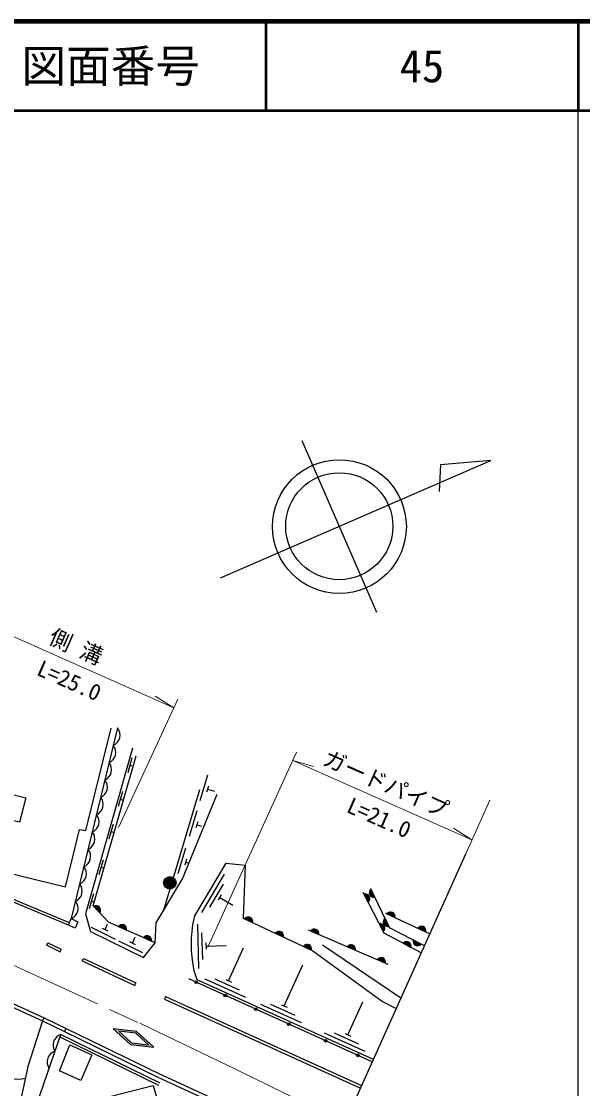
# Model space of a CAD drawing. Units: millimetres at full size, sheet at 1:1000; details may follow other scales. Extents: x 40000 to 680000, y 20000 to 380000.
# Drawn here: x 516607 to 579500, y 260295 to 380000 of the extents above; entities that cross this region are included whole.
import ezdxf
from ezdxf.enums import TextEntityAlignment as Align

# ---------------------------------------------------------------- set-up
doc = ezdxf.new("R2010")
doc.units = ezdxf.units.MM
doc.header["$LTSCALE"] = 1000
doc.linetypes.add('CHAIN', pattern=[18.5, 12, -1.5, 3.5, -1.5])
for name, color, linetype, lineweight in [('M-BGD', 7, 'Continuous', 25), ('M-BMK', 2, 'CHAIN', 13), ('M-BMK-OTRS', 5, 'Continuous', 25), ('M-BMK-SRVR', 3, 'Continuous', 25), ('M-STR-HTXT', 7, 'Continuous', 13), ('M-STR-STRC', 7, 'Continuous', 25), ('M-TTL', 2, 'Continuous', 140), ('M-TTL-BAND', 7, 'Continuous', 25), ('M-TTL-LINE', 7, 'Continuous', 50)]:
    doc.layers.add(name, color=color, linetype=linetype, lineweight=lineweight)
doc.layers.add('M-TTL-TXT', color=7, linetype='Continuous')
doc.styles.add('ＭＳ ゴシック', font='')
doc.styles.get('ＭＳ ゴシック').set_extended_font_data('MS Gothic')

msp = doc.modelspace()

# ---------------------------------------------------------------- hatches: boundary and pattern name
at = {"layer": 'M-BGD'}
for points in [[(533947, 283381, -1), (532547, 283381, -0.41421), (533247, 284081, -0.41421)], [(556220, 281774, -0.82183), (555790, 282667)], [(555009, 282110, -0.82183), (555460, 281227)], [(524722, 280729, -0.82183), (525396, 280003)], [(541617, 279345, -0.82183), (542514, 278925)], [(557790, 278508, -0.82183), (557360, 279401)], [(557572, 279900, -0.82183), (558471, 279484)], [(527474, 278478, -0.82183), (528381, 278079)], [(545089, 277721, -0.82183), (545986, 277301)], [(549028, 277975, -0.82183), (549939, 277584)], [(556711, 278779, -0.82183), (557162, 277897)], [(561025, 278302, -0.82183), (561924, 277886)], [(530286, 277242, -0.82183), (531193, 276843)], [(559375, 276601, -0.82183), (560252, 276139)], [(561391, 276511, -0.82183), (560512, 276968)], [(548223, 276254, -0.82183), (549120, 275834)], [(553125, 276216, -0.82183), (554036, 275825)], [(556483, 274774, -0.82183), (557394, 274384)]]:
    msp.add_hatch(color=256, dxfattribs=at).paths.add_polyline_path(points)
at = {"layer": 'M-STR-STRC'}
h = msp.add_hatch(color=256, dxfattribs=at)
h.paths.add_polyline_path([(529505, 266697), (526898, 267002), (528844, 265240), (531451, 264935)])
h.paths.add_polyline_path([(530838, 265214), (528933, 265436), (527511, 266724), (529416, 266501)], flags=16)

# ---------------------------------------------------------------- linework, layer by layer
at = {"layer": 'M-BGD'}
for p, q in [((527374, 300745), (522203, 279362)), ((528998, 297407), (528522, 295723)), ((528760, 296565), (528989, 296500)), ((537466, 295462), (536604, 292589)), ((527925, 293612), (527449, 291928)), ((536570, 293799), (532485, 280178)), ((537567, 294231), (537365, 293561)), ((537466, 293896), (538237, 293665)), ((527687, 292770), (527933, 292701)), ((536263, 291452), (535402, 288579)), ((526895, 289966), (526419, 288282)), ((536364, 290221), (536163, 289551)), ((536264, 289886), (536802, 289725)), ((526657, 289124), (526893, 289057)), ((521887, 278628), (499339, 287996)), ((522006, 278903), (499454, 288273)), ((535011, 287274), (534149, 284401)), ((525764, 285965), (525288, 284281)), ((525526, 285123), (525770, 285054)), ((535111, 286044), (534910, 285373)), ((535011, 285708), (535272, 285630)), ((539335, 284338), (536787, 280036)), ((539213, 283248), (537684, 280667)), ((556220, 281774), (555790, 282667)), ((524687, 282154), (524211, 280470)), ((524449, 281312), (524691, 281243)), ((539014, 282030), (538657, 281427)), ((538835, 281728), (540287, 280868)), ((555009, 282110), (555460, 281227)), ((524722, 280729), (525396, 280003)), ((541617, 279345), (542514, 278925)), ((557790, 278508), (557360, 279401)), ((557393, 279983), (562377, 277676)), ((557572, 279900), (558471, 279484)), ((524439, 278389), (527132, 277066)), ((525670, 278286), (526298, 277977)), ((525984, 278132), (526275, 278725)), ((527474, 278478), (528381, 278079)), ((536326, 278758), (536473, 273760)), ((536805, 277772), (536894, 274773)), ((545089, 277721), (545986, 277301)), ((548751, 278094), (557663, 274268)), ((549028, 277975), (549939, 277584)), ((556711, 278779), (557162, 277897)), ((561025, 278302), (561924, 277886)), ((519443, 276399), (519576, 276668)), ((519576, 276668), (521080, 275925)), ((527498, 276886), (530191, 275563)), ((528729, 276783), (529357, 276474)), ((529043, 276629), (529372, 277299)), ((530286, 277242), (531193, 276843)), ((537289, 276635), (537310, 275936)), ((559375, 276601), (560252, 276139)), ((561391, 276511), (560512, 276968)), ((519443, 276399), (520947, 275656)), ((520947, 275656), (521080, 275925)), ((537299, 276286), (539548, 276352)), ((539821, 272393), (541494, 276089)), ((548223, 276254), (549120, 275834)), ((559132, 270435), (550342, 276385)), ((553125, 276216), (554036, 275825)), ((523423, 274639), (523551, 274910)), ((523423, 274639), (529309, 271877)), ((523551, 274910), (529437, 272149)), ((546063, 269568), (548150, 274180)), ((556483, 274774), (557394, 274384)), ((529309, 271877), (529437, 272149)), ((555930, 263291), (535374, 272594)), ((537173, 272603), (541728, 270542)), ((538269, 272601), (541002, 271364)), ((539502, 272537), (540140, 272248)), ((532772, 270620), (532648, 270347)), ((532772, 270620), (554739, 260634)), ((532648, 270347), (554617, 260360)), ((543415, 269779), (547970, 267717)), ((544511, 269776), (547244, 268539)), ((545744, 269712), (546382, 269423)), ((553199, 266338), (554866, 270021)), ((518991, 267885), (519166, 268245)), ((518991, 267885), (521446, 266691)), ((521446, 266691), (521621, 267050)), ((516788, 254103), (521019, 266377)), ((520920, 266091), (531986, 260683)), ((521019, 266377), (532118, 260953)), ((550550, 266549), (555106, 264488)), ((551647, 266547), (554380, 265310)), ((552880, 266483), (553518, 266194))]:
    msp.add_line(p, q, dxfattribs=at)
for points in [[(513187, 304816), (512214, 300850), (510972, 301117), (509877, 296618), (511002, 296337), (510593, 294558), (517124, 292904), (516393, 290187), (513020, 290928), (511596, 285344), (521541, 282935), (523104, 289376), (523834, 289241), (526663, 300737)], [(529046, 298479), (523795, 279902), (524366, 277924), (530304, 275006), (531599, 276665), (531725, 278910), (534675, 283832), (538537, 293314)], [(531599, 276665), (526358, 278968), (524662, 280793), (529475, 297629)], [(459061, 286787), (473231, 281295), (485466, 278332), (497338, 275883), (504149, 274656), (518991, 267885)], [(459221, 287154), (473351, 281678), (485553, 278722), (497413, 276276), (504270, 275041), (519161, 268247), (532078, 261961), (551349, 253069)], [(556053, 263565), (536295, 272507), (535984, 273526), (535778, 274733), (535669, 275761), (535689, 277178), (535838, 278656), (536050, 279675), (539556, 285593), (541699, 285378), (541453, 279422), (549255, 275771), (557091, 270075), (558616, 269284)], [(561768, 276316), (557871, 278337), (555765, 282719)], [(561414, 275526), (557252, 277721), (554922, 282279)], [(518991, 267885), (517331, 262785), (515500, 254219)], [(517045, 261445), (516425, 261307), (489935, 262960), (474568, 266790)], [(521446, 266691), (531906, 261600), (551185, 252704)]]:
    msp.add_lwpolyline(points, dxfattribs=at)
for points in [[(521887, 278628), (522203, 279362), (522928, 279004), (522632, 278292)], [(522027, 265192), (524497, 264071), (523282, 261221), (520866, 262280)], [(525910, 259250), (531380, 260650), (531859, 258961), (534308, 259466), (537685, 247156), (530605, 245028), (529851, 247869), (528880, 247641)]]:
    msp.add_lwpolyline(points, close=True, dxfattribs=at)
for centre, radius in [((533247, 283381), 700), ((536211, 272224), 150), ((539463, 270752), 150), ((542899, 269197), 150), ((546589, 267528), 150), ((550690, 265671), 150), ((554313, 264032), 150)]:
    msp.add_circle(centre, radius, dxfattribs=at)
for centre, radius, start, end in [((526410, 299950), 1250, 293.27671, 39.53691), ((525939, 298006), 1250, 293.27671, 39.53691), ((525469, 296062), 1250, 293.27671, 39.53691), ((524999, 294118), 1250, 293.27671, 39.53691), ((524529, 292174), 1250, 293.27671, 39.53691), ((524059, 290230), 1250, 293.27671, 39.53691), ((523589, 288286), 1250, 293.27671, 39.53691), ((523119, 286342), 1250, 293.27671, 39.53691), ((522649, 284398), 1250, 293.27671, 39.53691), ((522179, 282454), 1250, 293.27671, 39.53691), ((556093, 282263), 505, 126.84661, 284.5048), ((555147, 281624), 505, 308.24116, 105.89935), ((521709, 280510), 1250, 293.27671, 39.53691), ((524988, 280300), 505, 324.06406, 121.72225), ((542024, 279047), 505, 346.09705, 143.75524), ((557663, 278996), 505, 126.84661, 284.5048), ((557981, 279603), 505, 346.32975, 143.98794), ((527888, 278189), 505, 347.44909, 145.10728), ((545496, 277422), 505, 346.09705, 143.75524), ((549445, 277690), 505, 347.93686, 145.59505), ((556849, 278294), 505, 308.24116, 105.89935), ((561433, 278005), 505, 346.32975, 143.98794), ((530700, 276953), 505, 347.44909, 145.10728), ((559768, 276283), 505, 343.3654, 141.02359), ((560997, 276826), 505, 163.74771, 321.40591), ((548630, 275956), 505, 346.09705, 143.75524), ((553542, 275931), 505, 347.93686, 145.59505), ((556900, 274489), 505, 347.93686, 145.59505), ((521402, 265187), 1250, 107.85114, 214.11134), ((520750, 263296), 1250, 107.85114, 214.11134)]:
    msp.add_arc(centre, radius, start, end, dxfattribs=at)
at = {"layer": 'M-BMK'}
msp.add_lwpolyline([(396268, 317975), (401998, 317234), (405751, 316561), (411521, 315208), (415483, 314064), (420326, 312537), (429520, 309282), (438971, 305777), (444990, 303466), (461582, 296918), (489582, 285494), (497379, 282196), (503972, 279314), (514209, 274802), (529891, 267632), (540520, 262536), (552948, 256438)], dxfattribs=at)
at = {"layer": 'M-BMK-OTRS'}
msp.add_line((539534, 226709), (566396, 286642), dxfattribs=at)
at = {"layer": 'M-BMK-SRVR'}
for p, q in [((548049, 333007), (556407, 313743)), ((538926, 317604), (569227, 330750)), ((569227, 330750), (563580, 330269)), ((563580, 330269), (563413, 327273))]:
    msp.add_line(p, q, dxfattribs=at)
for centre, radius in [((552245, 323336), 7500), ((552228, 323375), 6000)]:
    msp.add_circle(centre, radius, dxfattribs=at)
at = {"layer": 'M-STR-HTXT'}
for p, q in [((510981, 313071), (533699, 303006)), ((533699, 303006), (531615, 304303)), ((527497, 289580), (534150, 303981)), ((537511, 276169), (547435, 298034)), ((547014, 297107), (567098, 288208)), ((547014, 297107), (549375, 296434)), ((569087, 292646), (566396, 286642)), ((567098, 288208), (565014, 289505))]:
    msp.add_line(p, q, dxfattribs=at)
at = {"layer": 'M-STR-STRC'}
for p, q in [((529505, 266697), (526898, 267002)), ((526898, 267002), (528844, 265240)), ((529416, 266501), (527511, 266724)), ((527511, 266724), (528933, 265436)), ((530838, 265214), (529416, 266501)), ((531451, 264935), (529505, 266697)), ((528844, 265240), (531451, 264935)), ((528933, 265436), (530838, 265214))]:
    msp.add_line(p, q, dxfattribs=at)
at = {"layer": 'M-TTL'}
msp.add_line((680000, 380000), (40000, 380000), dxfattribs=at)
at = {"layer": 'M-TTL-BAND'}
msp.add_line((579000, 20000), (579000, 370000), dxfattribs=at)
at = {"layer": 'M-TTL-LINE'}
for p, q in [((543997, 380000), (543997, 370000)), ((579000, 380000), (579000, 370000)), ((40000, 370000), (680000, 370000))]:
    msp.add_line(p, q, dxfattribs=at)

# ---------------------------------------------------------------- texts
at = {"layer": 'M-STR-HTXT', "style": 'ＭＳ ゴシック'}
for s, p in [('側 溝', (522153, 308531)), ('L=25.0', (521387, 304728)), ('ガードパイプ', (556869, 293150)), ('L=21.0', (556103, 289347))]:
    msp.add_text(s, height=1833, rotation=336.104, dxfattribs=at).set_placement(p, align=Align.BOTTOM_CENTER)
at = {"layer": 'M-TTL-TXT', "style": 'ＭＳ ゴシック'}
for s, p in [('図面番号', (526622, 375000)), ('45', (561497, 375000))]:
    msp.add_text(s, height=3666, dxfattribs=at).set_placement(p, align=Align.MIDDLE_CENTER)

doc.saveas('drawing.dxf')
